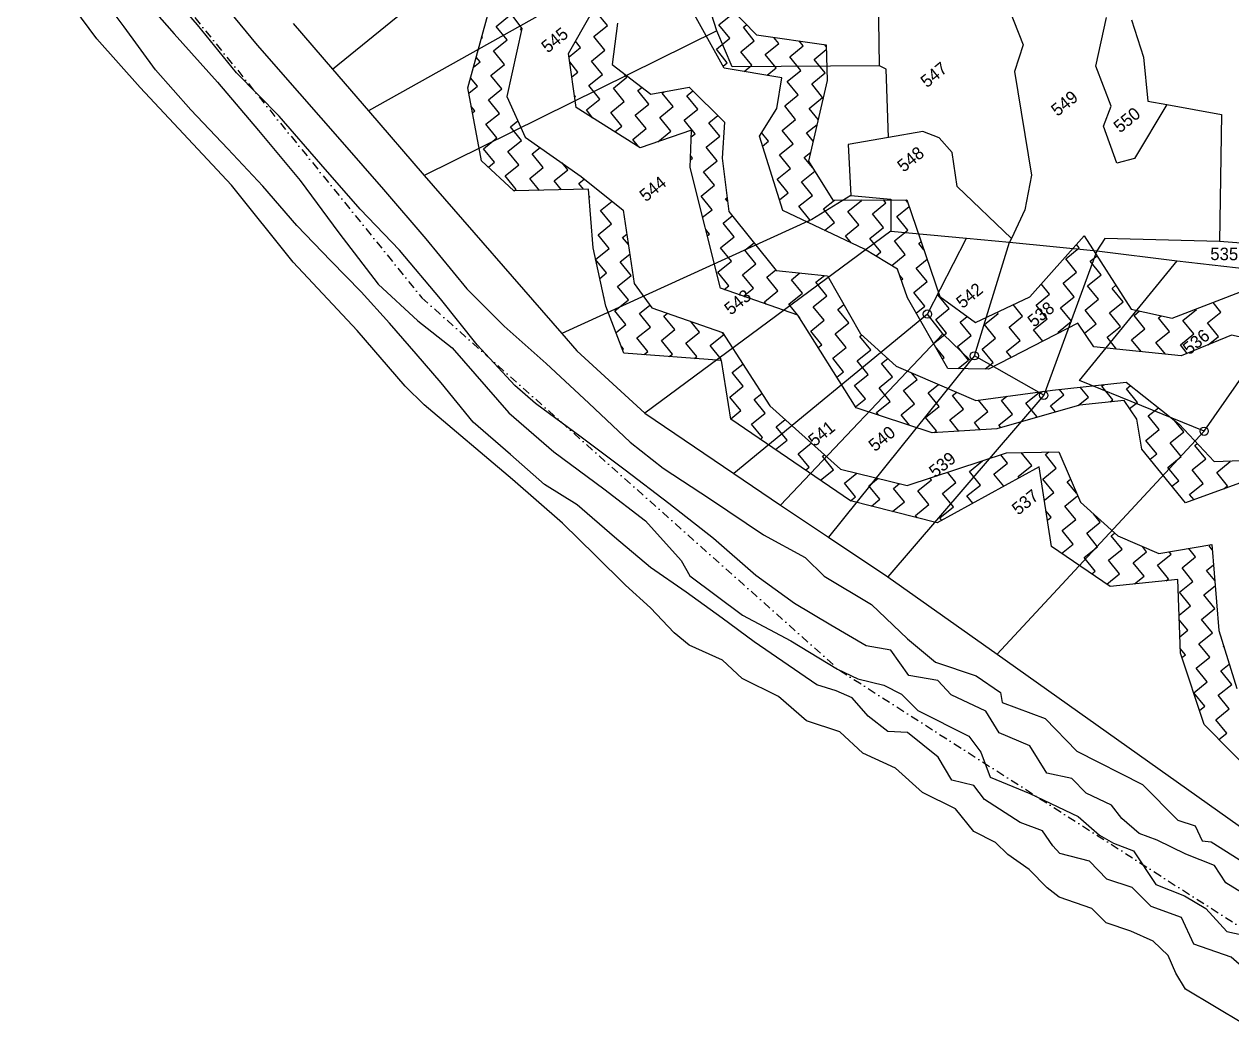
# Model space of a CAD drawing. Header units: metres. Extents: x 309685 to 314009, y 1915455 to 1919798.
# Drawn here: x 310448 to 311167, y 1917830 to 1918425 of the extents above; entities that cross this region are included whole.
import ezdxf

# ---------------------------------------------------------------- set-up
doc = ezdxf.new("R2010")
doc.units = ezdxf.units.M
doc.linetypes.add('DASHDOT', pattern=[1, 0.5, -0.25, 0, -0.25])
for name, color, linetype in [('LINE_WATER', 4, 'Continuous'), ('POLY_HATCH', 12, 'Continuous'), ('POLY_PARCEL', 6, 'Continuous'), ('POLY_WATER', 4, 'Continuous'), ('TEXT_PARCEL', 7, 'Continuous'), ('V_BOUND_STREAM_LINE', 7, 'DASHDOT')]:
    doc.layers.add(name, color=color, linetype=linetype)
doc.styles.add('TEXT_MAP', font='')
doc.styles.get('TEXT_MAP').set_extended_font_data('Kruti Dev 050')

msp = doc.modelspace()

# ---------------------------------------------------------------- linework, layer by layer
for centre in [(310986.22, 1918252.88), (311014.14, 1918228.03), (311055.48, 1918204.55), (311150.95, 1918183.18)]:
    msp.add_circle(centre, 2.47)
at = {"layer": 'LINE_WATER'}
for p, q in [((310508.03, 1918423.79), (310488.53, 1918449.94)), ((310511.48, 1918449.56), (310537.79, 1918419.68)), ((310551.61, 1918425.07), (310527.22, 1918453.42)), ((310563.48, 1918441.73), (310587.24, 1918412.88)), ((310526.66, 1918398.31), (310508.03, 1918423.79)), ((310537.79, 1918419.68), (310563.64, 1918390.8)), ((310574.83, 1918396.46), (310551.61, 1918425.07)), ((310587.24, 1918412.88), (310612.34, 1918384.08)), ((310547.74, 1918374.47), (310526.66, 1918398.31)), ((310563.64, 1918390.8), (310587.99, 1918362.08)), ((310600.25, 1918370.66), (310574.83, 1918396.46)), ((310612.34, 1918384.08), (310637.82, 1918355.24)), ((310569.64, 1918351.29), (310547.74, 1918374.47)), ((310625.18, 1918342.06), (310600.25, 1918370.66)), ((310587.99, 1918362.08), (310612.8, 1918332.36)), ((310637.82, 1918355.24), (310662.41, 1918327.05)), ((310590.49, 1918328.99), (310569.64, 1918351.29)), ((310648.6, 1918315.33), (310625.18, 1918342.06)), ((310610.86, 1918305.59), (310590.49, 1918328.99)), ((310612.8, 1918332.36), (310635.76, 1918301.13)), ((310662.41, 1918327.05), (310687.64, 1918297.67)), ((310671.88, 1918290.88), (310648.6, 1918315.33)), ((310631.08, 1918284.49), (310610.86, 1918305.59)), ((310635.76, 1918301.13), (310659.16, 1918270.61)), ((310687.64, 1918297.67), (310712.08, 1918267.99)), ((310696.4, 1918261.94), (310671.88, 1918290.88)), ((310649.13, 1918266.07), (310631.08, 1918284.49)), ((310659.16, 1918270.61), (310682.92, 1918248.95)), ((310666.01, 1918247.39), (310649.13, 1918266.07)), ((310718.24, 1918234.61), (310696.4, 1918261.94)), ((310712.08, 1918267.99), (310734.26, 1918245.74)), ((310681.8, 1918229.2), (310666.01, 1918247.39)), ((310682.92, 1918248.95), (310703.2, 1918232.86)), ((310734.26, 1918245.74), (310759.28, 1918223.38)), ((310703.2, 1918232.86), (310737.01, 1918194.17)), ((310740.61, 1918210.45), (310718.24, 1918234.61)), ((310696.76, 1918212.04), (310681.8, 1918229.2)), ((310759.28, 1918223.38), (310784.55, 1918199.86)), ((310715.8, 1918188.59), (310696.76, 1918212.04)), ((310752.82, 1918199.63), (310740.61, 1918210.45)), ((310779.98, 1918179.7), (310752.82, 1918199.63)), ((310784.55, 1918199.86), (310809.28, 1918176.58)), ((310737.01, 1918194.17), (310763.82, 1918170.87)), ((310737.92, 1918169.37), (310715.8, 1918188.59)), ((310806.22, 1918160.05), (310779.98, 1918179.7)), ((310809.28, 1918176.58), (310828.97, 1918161.21)), ((310758.29, 1918151.47), (310737.92, 1918169.37)), ((310763.82, 1918170.87), (310793.61, 1918148.96)), ((310828.97, 1918161.21), (310857.03, 1918142.7)), ((310832.26, 1918140.24), (310806.22, 1918160.05)), ((310777.75, 1918139.34), (310758.29, 1918151.47)), ((310793.61, 1918148.96), (310818.4, 1918129.84)), ((310799.87, 1918120.12), (310777.75, 1918139.34)), ((310858.93, 1918119.23), (310832.26, 1918140.24)), ((310857.03, 1918142.7), (310888.61, 1918121.56)), ((310818.4, 1918129.84), (310839.68, 1918106.17)), ((310821.37, 1918102.1), (310799.87, 1918120.12)), ((310883.99, 1918097.24), (310858.93, 1918119.23)), ((310888.61, 1918121.56), (310913.4, 1918107.93)), ((310839.68, 1918106.17), (310844.69, 1918097.04)), ((310913.4, 1918107.93), (310924.83, 1918096.81)), ((310842.63, 1918087.32), (310821.37, 1918102.1)), ((310844.69, 1918097.04), (310876.03, 1918073.65)), ((310907.13, 1918080.57), (310883.99, 1918097.24)), ((310924.83, 1918096.81), (310952.88, 1918080.01)), ((310864.02, 1918071.96), (310842.63, 1918087.32)), ((310928.8, 1918067.83), (310907.13, 1918080.57)), ((310952.88, 1918080.01), (310974.31, 1918059.54)), ((310883.08, 1918057.78), (310864.02, 1918071.96)), ((310876.03, 1918073.65), (310904.82, 1918058.47)), ((310949.76, 1918055.54), (310928.8, 1918067.83)), ((310920.34, 1918032.17), (310883.08, 1918057.78)), ((310904.82, 1918058.47), (310932.67, 1918041.5)), ((310964.33, 1918052.81), (310949.76, 1918055.54)), ((310975.16, 1918037.78), (310964.33, 1918052.81)), ((310974.31, 1918059.54), (310990.95, 1918045.8)), ((310990.95, 1918045.8), (311015.17, 1918037.53)), ((310932.67, 1918041.5), (310944.85, 1918035.8)), ((310931.8, 1918028.63), (310920.34, 1918032.17)), ((310944.85, 1918035.8), (310960.26, 1918032.03)), ((310960.26, 1918032.03), (310970.78, 1918026.69)), ((310992.35, 1918034.77), (310975.16, 1918037.78)), ((311000.27, 1918026.29), (310992.35, 1918034.77)), ((311015.17, 1918037.53), (311029.74, 1918027.6)), ((310941.31, 1918024.52), (310931.8, 1918028.63)), ((310950.86, 1918013.6), (310941.31, 1918024.52)), ((310970.78, 1918026.69), (310980.45, 1918016.89)), ((311020.92, 1918016.5), (311000.27, 1918026.29)), ((311029.74, 1918027.6), (311030.74, 1918021.73)), ((310980.45, 1918016.89), (311010.95, 1918001.72)), ((311030.74, 1918021.73), (311056.33, 1918012.18)), ((310962.69, 1918004.53), (310950.86, 1918013.6)), ((311028.94, 1918003.65), (311020.92, 1918016.5)), ((311056.33, 1918012.18), (311075.22, 1917992.73)), ((310974.26, 1918003.81), (310962.69, 1918004.53)), ((310992.69, 1917989.13), (310974.26, 1918003.81)), ((311047.17, 1917996), (311028.94, 1918003.65)), ((311010.95, 1918001.72), (311018, 1917992.2)), ((311057.3, 1917979.72), (311047.17, 1917996)), ((311000.64, 1917975.53), (310992.69, 1917989.13)), ((311018, 1917992.2), (311023.54, 1917977.34)), ((311075.22, 1917992.73), (311114.31, 1917972.89)), ((311013.84, 1917972.37), (311000.64, 1917975.53)), ((311023.54, 1917977.34), (311047.23, 1917967.61)), ((311072.2, 1917976.57), (311057.3, 1917979.72)), ((311080.66, 1917967.85), (311072.2, 1917976.57)), ((311020.26, 1917964.05), (311013.84, 1917972.37)), ((311047.23, 1917967.61), (311075.89, 1917953.86)), ((311095.72, 1917960.71), (311080.66, 1917967.85)), ((311114.31, 1917972.89), (311135.29, 1917951.71)), ((311041.43, 1917950.22), (311020.26, 1917964.05)), ((311101.97, 1917952.59), (311095.72, 1917960.71)), ((311075.89, 1917953.86), (311088.64, 1917942.8)), ((311112.3, 1917943.67), (311101.97, 1917952.59)), ((311054.65, 1917945.36), (311041.43, 1917950.22)), ((311060.82, 1917936.49), (311054.65, 1917945.36)), ((311135.29, 1917951.71), (311145.62, 1917948.28)), ((311145.62, 1917948.28), (311149.71, 1917939.43)), ((311088.64, 1917942.8), (311096.95, 1917938.06)), ((311096.95, 1917938.06), (311108.87, 1917933.52)), ((311122.97, 1917939.82), (311112.3, 1917943.67)), ((311139.99, 1917931.54), (311122.97, 1917939.82)), ((311149.71, 1917939.43), (311155.04, 1917938.79)), ((311155.04, 1917938.79), (311171.83, 1917928.25)), ((311064.97, 1917931.8), (311060.82, 1917936.49)), ((311082.76, 1917927.22), (311064.97, 1917931.8)), ((311108.87, 1917933.52), (311122.19, 1917913.32)), ((311157.17, 1917924.75), (311139.99, 1917931.54)), ((311093.1, 1917916.6), (311082.76, 1917927.22)), ((311163.93, 1917914.31), (311157.17, 1917924.75)), ((311108.18, 1917911.54), (311093.1, 1917916.6)), ((311119.4, 1917900.26), (311108.18, 1917911.54)), ((311122.19, 1917913.32), (311139.2, 1917906.73)), ((311191.32, 1917897.48), (311163.93, 1917914.31)), ((311139.2, 1917906.73), (311151.93, 1917899.08)), ((311137.37, 1917893.77), (311119.4, 1917900.26)), ((311151.93, 1917899.08), (311164.41, 1917885.4)), ((311144.71, 1917877.97), (311137.37, 1917893.77)), ((311164.41, 1917885.4), (311178.2, 1917882.37)), ((311167.09, 1917870.26), (311144.71, 1917877.97)), ((311178.26, 1917860.31), (311167.09, 1917870.26))]:
    msp.add_line(p, q, dxfattribs=at)
at = {"layer": 'POLY_HATCH'}
for p, q in [((310727.29, 1918446.06), (310744.75, 1918422.78)), ((310865.14, 1918399.29), (310839.28, 1918445.82)), ((310868.54, 1918435.38), (310884.51, 1918419.02)), ((310712.58, 1918387.58), (310724.56, 1918430.93)), ((310772.54, 1918408), (310786.17, 1918432.04)), ((310744.75, 1918422.78), (310735.77, 1918382.36)), ((310801.78, 1918425.94), (310798.43, 1918401.41)), ((310884.51, 1918419.02), (310925.94, 1918413.11)), ((310925.94, 1918413.11), (310926.54, 1918391.81)), ((310777.13, 1918375.72), (310772.54, 1918408)), ((310798.43, 1918401.41), (310821.47, 1918383.78)), ((310899.63, 1918393.52), (310865.14, 1918399.29)), ((310896.63, 1918375.19), (310899.63, 1918393.52)), ((310926.54, 1918391.81), (310915.43, 1918343.78)), ((310720.8, 1918344.17), (310712.58, 1918387.58)), ((310821.47, 1918383.78), (310844.36, 1918387.82)), ((310844.36, 1918387.82), (310865.48, 1918367.18)), ((310735.77, 1918382.36), (310746.77, 1918358.16)), ((310815.2, 1918351.9), (310777.13, 1918375.72)), ((310886.14, 1918358.73), (310896.63, 1918375.19)), ((310845.7, 1918362.25), (310815.2, 1918351.9)), ((310844.98, 1918340.06), (310845.7, 1918362.25)), ((310865.48, 1918367.18), (310864.04, 1918345.67)), ((310746.77, 1918358.16), (310780.12, 1918334.83)), ((310900.18, 1918314.52), (310886.14, 1918358.73)), ((310740.01, 1918326.15), (310720.8, 1918344.17)), ((310864.04, 1918345.67), (310867.96, 1918313.97)), ((310915.43, 1918343.78), (310929.81, 1918320.75)), ((310780.12, 1918334.83), (310805.07, 1918314.75)), ((310862.95, 1918268.23), (310844.98, 1918340.06)), ((310784.47, 1918327.25), (310740.01, 1918326.15)), ((310787.14, 1918292.36), (310784.47, 1918327.25)), ((310929.81, 1918320.75), (310973.95, 1918320.81)), ((310973.95, 1918320.81), (310993.65, 1918263.36)), ((310805.07, 1918314.75), (310811.66, 1918271.13)), ((310867.96, 1918313.97), (310896.17, 1918278.86)), ((310948.76, 1918291.42), (310900.18, 1918314.52)), ((311047.12, 1918263.19), (311079.6, 1918299.51)), ((311079.6, 1918299.51), (311107.56, 1918255.77)), ((310794.75, 1918257.6), (310787.14, 1918292.36)), ((310968.36, 1918279.52), (310948.76, 1918291.42)), ((310896.17, 1918278.86), (310926.81, 1918275.69)), ((310926.81, 1918275.69), (310946.44, 1918241.13)), ((310974.26, 1918262.46), (310968.36, 1918279.52)), ((310811.66, 1918271.13), (310822.07, 1918256.53)), ((310909.01, 1918252.32), (310862.95, 1918268.23)), ((310998.4, 1918220.49), (310974.26, 1918262.46)), ((310993.65, 1918263.36), (311014.77, 1918247.96)), ((311014.77, 1918247.96), (311047.12, 1918263.19)), ((311131.82, 1918250.44), (311177.8, 1918268.13)), ((310805.55, 1918229.7), (310794.75, 1918257.6)), ((310822.07, 1918256.53), (310864.28, 1918241.82)), ((311107.56, 1918255.77), (311131.82, 1918250.44)), ((310943.81, 1918197.03), (310909.01, 1918252.32)), ((311075.78, 1918247.56), (311022.49, 1918220.18)), ((311085.27, 1918233.42), (311075.78, 1918247.56)), ((310864.28, 1918241.82), (310892.36, 1918198.36)), ((310946.44, 1918241.13), (310967.67, 1918221.9)), ((311167.13, 1918240.29), (311137.35, 1918228.02)), ((311196.09, 1918234), (311167.13, 1918240.29)), ((311137.35, 1918228.02), (311085.27, 1918233.42)), ((310863.67, 1918225.23), (310805.55, 1918229.7)), ((310869.16, 1918190.26), (310863.67, 1918225.23)), ((310967.67, 1918221.9), (311015.11, 1918201.5)), ((311022.49, 1918220.18), (310998.4, 1918220.49)), ((311060.66, 1918207.62), (311104.51, 1918212.37)), ((311104.51, 1918212.37), (311135.99, 1918187.43)), ((311015.11, 1918201.5), (311060.66, 1918207.62)), ((310892.36, 1918198.36), (310934.55, 1918160.59)), ((310989.12, 1918182.3), (310943.81, 1918197.03)), ((311076.71, 1918198.67), (311027.54, 1918184.68)), ((311103.24, 1918201.49), (311076.71, 1918198.67)), ((311110.83, 1918190.37), (311103.24, 1918201.49)), ((310869.16, 1918190.26), (310869.16, 1918190.26)), ((310940.38, 1918141.83), (310869.16, 1918190.26)), ((311113.75, 1918172.57), (311110.83, 1918190.37)), ((311027.54, 1918184.68), (310989.12, 1918182.3)), ((311135.99, 1918187.43), (311156.9, 1918165.13)), ((310974.1, 1918150.93), (311033.36, 1918170.24)), ((311033.36, 1918170.24), (311064.46, 1918170.99)), ((311064.46, 1918170.99), (311077.24, 1918141.04)), ((311139.83, 1918140.45), (311113.75, 1918172.57)), ((310934.55, 1918160.59), (310974.1, 1918150.93)), ((311052.74, 1918162.03), (310992.05, 1918128.63)), ((311060.11, 1918114.47), (311052.74, 1918162.03)), ((311156.9, 1918165.13), (311189.55, 1918166.4)), ((311172.07, 1918152.22), (311139.83, 1918140.45)), ((310992.05, 1918128.63), (310940.38, 1918141.83)), ((311077.24, 1918141.04), (311099.53, 1918120.81)), ((311099.53, 1918120.81), (311123.89, 1918110.33)), ((311094.93, 1918090.82), (311060.11, 1918114.47)), ((311123.89, 1918110.33), (311155.47, 1918115.81)), ((311155.47, 1918115.81), (311159.67, 1918064.48)), ((311135.32, 1918094.83), (311094.93, 1918090.82)), ((311136.84, 1918051.14), (311135.32, 1918094.83)), ((311159.67, 1918064.48), (311170.39, 1918029.98)), ((311150.96, 1918008.53), (311136.84, 1918051.14)), ((311184.15, 1917974.95), (311150.96, 1918008.53))]:
    msp.add_line(p, q, dxfattribs=at)
at = {"layer": 'POLY_HATCH', "linetype": 'Continuous'}
for p, q in [((310729.42, 1918424.09), (310737.46, 1918430.62)), ((310795.74, 1918424.56), (310789.21, 1918432.61)), ((310862.06, 1918425.04), (310870.1, 1918431.57)), ((310735.94, 1918416.05), (310729.42, 1918424.09)), ((310743.99, 1918422.58), (310744.55, 1918423.04)), ((310744.55, 1918421.88), (310743.99, 1918422.58)), ((310787.7, 1918418.04), (310795.74, 1918424.56)), ((310868.59, 1918417), (310862.06, 1918425.04)), ((310876.63, 1918423.53), (310878.57, 1918425.1)), ((310883.16, 1918415.49), (310876.63, 1918423.53)), ((310720.72, 1918417.03), (310721.37, 1918417.56)), ((310721.37, 1918417.56), (310721, 1918418.03)), ((310727.9, 1918409.52), (310735.94, 1918416.05)), ((310779.66, 1918411.51), (310776.64, 1918415.23)), ((310794.23, 1918409.99), (310787.7, 1918418.04)), ((310860.55, 1918410.47), (310868.59, 1918417)), ((310875.12, 1918408.96), (310883.16, 1918415.49)), ((310889.69, 1918407.45), (310897.73, 1918413.97)), ((310897.73, 1918413.97), (310894.82, 1918417.55)), ((310904.26, 1918405.93), (310912.3, 1918412.46)), ((310912.3, 1918412.46), (310909.91, 1918415.4)), ((310925.97, 1918412.05), (310925, 1918413.25)), ((310719.86, 1918402.99), (310717.61, 1918405.77)), ((310734.43, 1918401.48), (310727.9, 1918409.52)), ((310772.83, 1918405.96), (310779.66, 1918411.51)), ((310786.18, 1918403.47), (310794.23, 1918409.99)), ((310867.08, 1918402.43), (310860.55, 1918410.47)), ((310881.65, 1918400.92), (310875.12, 1918408.96)), ((310896.22, 1918399.4), (310889.69, 1918407.45)), ((310910.79, 1918397.89), (310904.26, 1918405.93)), ((310918.83, 1918404.42), (310926.02, 1918410.26)), ((310715.97, 1918399.83), (310719.86, 1918402.99)), ((310726.39, 1918394.95), (310734.43, 1918401.48)), ((310778.14, 1918396.94), (310773.25, 1918402.96)), ((310792.71, 1918395.42), (310786.18, 1918403.47)), ((310864.54, 1918400.37), (310867.08, 1918402.43)), ((310877.16, 1918397.28), (310881.65, 1918400.92)), ((310890.79, 1918395), (310896.22, 1918399.4)), ((310902.75, 1918391.36), (310910.79, 1918397.89)), ((310925.36, 1918396.38), (310918.83, 1918404.42)), ((310718.35, 1918388.42), (310714.22, 1918393.51)), ((310732.92, 1918386.91), (310726.39, 1918394.95)), ((310774.53, 1918394), (310778.14, 1918396.94)), ((310784.67, 1918388.9), (310792.71, 1918395.42)), ((310799.24, 1918387.38), (310807.28, 1918393.91)), ((310807.28, 1918393.91), (310805.74, 1918395.81)), ((310909.27, 1918383.32), (310902.75, 1918391.36)), ((310917.32, 1918389.85), (310925.36, 1918396.38)), ((310713.21, 1918384.25), (310718.35, 1918388.42)), ((310724.88, 1918380.38), (310732.92, 1918386.91)), ((310791.2, 1918380.85), (310784.67, 1918388.9)), ((310805.77, 1918379.34), (310799.24, 1918387.38)), ((310813.81, 1918385.87), (310816.2, 1918387.81)), ((310820.34, 1918377.83), (310813.81, 1918385.87)), ((310828.38, 1918384.36), (310829.39, 1918385.18)), ((310834.91, 1918376.32), (310828.38, 1918384.36)), ((310842.95, 1918382.84), (310846.5, 1918385.73)), ((310923.84, 1918381.81), (310917.32, 1918389.85)), ((310716.84, 1918373.85), (310714.68, 1918376.51)), ((310731.41, 1918372.34), (310724.88, 1918380.38)), ((310776.63, 1918382.37), (310776.09, 1918383.04)), ((310776.23, 1918382.04), (310776.63, 1918382.37)), ((310783.16, 1918374.33), (310791.2, 1918380.85)), ((310797.73, 1918372.81), (310805.77, 1918379.34)), ((310812.3, 1918371.3), (310820.34, 1918377.83)), ((310826.87, 1918369.79), (310834.91, 1918376.32)), ((310849.48, 1918374.8), (310842.95, 1918382.84)), ((310901.23, 1918376.79), (310909.27, 1918383.32)), ((310907.76, 1918368.75), (310901.23, 1918376.79)), ((310915.8, 1918375.28), (310923.84, 1918381.81)), ((310715.4, 1918372.68), (310716.84, 1918373.85)), ((310723.36, 1918365.81), (310731.41, 1918372.34)), ((310787.08, 1918369.49), (310783.16, 1918374.33)), ((310804.26, 1918364.77), (310797.73, 1918372.81)), ((310818.83, 1918363.26), (310812.3, 1918371.3)), ((310833.4, 1918361.75), (310826.87, 1918369.79)), ((310841.44, 1918368.27), (310849.48, 1918374.8)), ((310856.01, 1918366.76), (310861.42, 1918371.15)), ((310921.18, 1918368.65), (310915.8, 1918375.28)), ((310729.89, 1918357.77), (310723.36, 1918365.81)), ((310737.93, 1918364.29), (310742.35, 1918367.88)), ((310744.46, 1918356.25), (310737.93, 1918364.29)), ((310800.06, 1918361.37), (310804.26, 1918364.77)), ((310810.79, 1918356.73), (310818.83, 1918363.26)), ((310847.97, 1918360.23), (310841.44, 1918368.27)), ((310862.54, 1918358.72), (310856.01, 1918366.76)), ((310899.72, 1918362.22), (310907.76, 1918368.75)), ((310906.25, 1918354.18), (310899.72, 1918362.22)), ((310914.29, 1918360.71), (310920.51, 1918365.76)), ((310721.85, 1918351.24), (310729.89, 1918357.77)), ((310736.42, 1918349.72), (310744.46, 1918356.25)), ((310814.2, 1918352.52), (310810.79, 1918356.73)), ((310825.63, 1918355.44), (310833.4, 1918361.75)), ((310845.58, 1918358.29), (310847.97, 1918360.23)), ((310854.5, 1918352.19), (310862.54, 1918358.72)), ((310891.68, 1918355.69), (310887.49, 1918360.85)), ((310888.04, 1918352.74), (310891.68, 1918355.69)), ((310918.22, 1918355.86), (310914.29, 1918360.71)), ((310728.38, 1918343.2), (310721.85, 1918351.24)), ((310742.95, 1918341.68), (310736.42, 1918349.72)), ((310750.99, 1918348.21), (310755.62, 1918351.97)), ((310757.52, 1918340.17), (310750.99, 1918348.21)), ((310861.02, 1918344.15), (310854.5, 1918352.19)), ((310898.21, 1918347.65), (310906.25, 1918354.18)), ((310904.73, 1918339.61), (310898.21, 1918347.65)), ((310912.78, 1918346.14), (310916.71, 1918349.33)), ((310724.87, 1918340.35), (310728.38, 1918343.2)), ((310734.91, 1918335.15), (310742.95, 1918341.68)), ((310772.09, 1918338.66), (310768.73, 1918342.8)), ((310845.13, 1918344.59), (310846.45, 1918345.66)), ((310846.45, 1918345.66), (310845.22, 1918347.19)), ((310852.98, 1918337.62), (310861.02, 1918344.15)), ((310917.89, 1918339.85), (310912.78, 1918346.14)), ((310741.44, 1918327.11), (310734.91, 1918335.15)), ((310749.48, 1918333.64), (310757.52, 1918340.17)), ((310755.26, 1918326.52), (310749.48, 1918333.64)), ((310764.05, 1918332.13), (310772.09, 1918338.66)), ((310778.62, 1918330.62), (310781.97, 1918333.34)), ((310859.51, 1918329.58), (310852.98, 1918337.62)), ((310896.69, 1918333.08), (310904.73, 1918339.61)), ((310911.26, 1918331.57), (310919.09, 1918337.92)), ((310740.25, 1918326.15), (310741.44, 1918327.11)), ((310768.34, 1918326.85), (310764.05, 1918332.13)), ((310781.42, 1918327.17), (310778.62, 1918330.62)), ((310851.47, 1918323.05), (310859.51, 1918329.58)), ((310903.22, 1918325.04), (310896.69, 1918333.08)), ((310917.79, 1918323.53), (310911.26, 1918331.57)), ((310785.15, 1918322.57), (310784.79, 1918323.01)), ((310784.84, 1918322.33), (310785.15, 1918322.57)), ((310791.68, 1918314.53), (310798.48, 1918320.05)), ((310858, 1918315.01), (310851.47, 1918323.05)), ((310866.04, 1918321.54), (310866.94, 1918322.27)), ((310867.2, 1918320.1), (310866.04, 1918321.54)), ((310898.15, 1918320.92), (310903.22, 1918325.04)), ((310909.75, 1918317), (310917.79, 1918323.53)), ((310924.32, 1918315.48), (310930.81, 1918320.75)), ((310938.89, 1918313.97), (310946.93, 1918320.5)), ((310946.93, 1918320.5), (310946.71, 1918320.77)), ((310953.46, 1918312.46), (310961.5, 1918318.99)), ((310961.5, 1918318.99), (310960.04, 1918320.79)), ((310974.37, 1918319.57), (310973.37, 1918320.81)), ((310798.2, 1918306.49), (310791.68, 1918314.53)), ((310852.39, 1918310.46), (310858, 1918315.01)), ((310916.28, 1918308.96), (310909.75, 1918317)), ((310930.85, 1918307.44), (310924.32, 1918315.48)), ((310945.42, 1918305.93), (310938.89, 1918313.97)), ((310959.99, 1918304.42), (310953.46, 1918312.46)), ((310968.03, 1918310.95), (310975.3, 1918316.85)), ((310790.16, 1918299.96), (310798.2, 1918306.49)), ((310864.53, 1918306.97), (310870.01, 1918311.42)), ((310871.06, 1918298.93), (310864.53, 1918306.97)), ((310914.65, 1918307.64), (310916.28, 1918308.96)), ((310925.02, 1918302.71), (310930.85, 1918307.44)), ((310937.38, 1918299.4), (310945.42, 1918305.93)), ((310951.95, 1918297.89), (310959.99, 1918304.42)), ((310974.56, 1918302.9), (310968.03, 1918310.95)), ((310796.69, 1918291.92), (310790.16, 1918299.96)), ((310804.73, 1918298.45), (310807.23, 1918300.47)), ((310808.17, 1918294.21), (310804.73, 1918298.45)), ((310856.49, 1918300.44), (310854.19, 1918303.27)), ((310855.16, 1918299.37), (310856.49, 1918300.44)), ((310863.01, 1918292.4), (310871.06, 1918298.93)), ((310940.78, 1918295.21), (310937.38, 1918299.4)), ((310958.48, 1918289.85), (310951.95, 1918297.89)), ((310966.52, 1918296.38), (310974.56, 1918302.9)), ((310788.66, 1918285.4), (310796.69, 1918291.92)), ((310869.54, 1918284.36), (310863.01, 1918292.4)), ((310877.58, 1918290.88), (310882.99, 1918295.27)), ((310884.11, 1918282.84), (310877.58, 1918290.88)), ((310973.05, 1918288.33), (310966.52, 1918296.38)), ((310981.09, 1918294.86), (310982.46, 1918295.98)), ((310984.13, 1918291.12), (310981.09, 1918294.86)), ((311068.51, 1918285.78), (311076.55, 1918292.31)), ((311076.55, 1918292.31), (311074.94, 1918294.3)), ((310795.18, 1918277.35), (310788.67, 1918285.37)), ((310803.22, 1918283.88), (310809.02, 1918288.59)), ((310809.75, 1918275.84), (310803.22, 1918283.88)), ((310861.5, 1918277.83), (310869.54, 1918284.36)), ((310876.07, 1918276.31), (310884.11, 1918282.84)), ((310955.43, 1918287.37), (310958.48, 1918289.85)), ((310965, 1918281.81), (310973.05, 1918288.33)), ((310979.58, 1918280.29), (310986.04, 1918285.54)), ((311075.04, 1918277.74), (311068.51, 1918285.78)), ((311083.08, 1918284.27), (311087.2, 1918287.62)), ((311089.61, 1918276.23), (311083.08, 1918284.27)), ((310791.14, 1918274.07), (310795.18, 1918277.35)), ((310801.71, 1918269.31), (310809.75, 1918275.84)), ((310868.03, 1918269.78), (310861.5, 1918277.83)), ((310882.6, 1918268.27), (310876.07, 1918276.31)), ((310890.64, 1918274.8), (310895.96, 1918279.12)), ((310905.21, 1918273.29), (310910.28, 1918277.4)), ((310919.78, 1918271.77), (310924.85, 1918275.89)), ((310965.41, 1918281.31), (310965, 1918281.81)), ((310971.53, 1918273.76), (310969.47, 1918276.31)), ((310986.1, 1918272.25), (310979.58, 1918280.29)), ((311067, 1918271.21), (311075.04, 1918277.74)), ((311081.57, 1918269.7), (311089.61, 1918276.23)), ((310808.24, 1918261.27), (310801.71, 1918269.31)), ((310865.17, 1918267.46), (310868.03, 1918269.78)), ((310897.17, 1918266.76), (310890.64, 1918274.8)), ((310911.74, 1918265.25), (310905.21, 1918273.29)), ((310926.31, 1918263.73), (310919.78, 1918271.77)), ((310970.61, 1918273.01), (310971.53, 1918273.76)), ((310978.06, 1918265.72), (310986.1, 1918272.25)), ((311058.95, 1918264.69), (311053.96, 1918270.84)), ((311073.52, 1918263.17), (311067, 1918271.21)), ((311088.09, 1918261.66), (311081.57, 1918269.7)), ((311096.14, 1918268.19), (311098.43, 1918270.05)), ((310793.67, 1918262.78), (310793.59, 1918262.87)), ((310793.62, 1918262.74), (310793.67, 1918262.78)), ((310800.19, 1918254.74), (310808.24, 1918261.27)), ((310876.7, 1918263.48), (310882.6, 1918268.27)), ((310889.13, 1918260.23), (310897.17, 1918266.76)), ((310903.7, 1918258.72), (310911.74, 1918265.25)), ((310918.27, 1918257.2), (310926.31, 1918263.73)), ((310984.59, 1918257.68), (310978.06, 1918265.72)), ((310992.63, 1918264.21), (310993.2, 1918264.67)), ((310999.16, 1918256.17), (310992.63, 1918264.21)), ((311050.91, 1918258.16), (311058.95, 1918264.69)), ((311065.48, 1918256.64), (311073.52, 1918263.17)), ((311080.05, 1918255.13), (311088.09, 1918261.66)), ((311102.67, 1918260.15), (311096.14, 1918268.19)), ((310806.72, 1918246.7), (310800.19, 1918254.74)), ((310814.76, 1918253.23), (310820.88, 1918258.19)), ((310890.3, 1918258.78), (310889.13, 1918260.23)), ((310908.84, 1918252.38), (310903.7, 1918258.72)), ((310924.8, 1918249.16), (310918.27, 1918257.2)), ((310932.84, 1918255.69), (310936.49, 1918258.65)), ((310939.37, 1918247.65), (310932.84, 1918255.69)), ((310979.42, 1918253.48), (310984.59, 1918257.68)), ((310991.12, 1918249.64), (310999.16, 1918256.17)), ((311042.87, 1918251.63), (311037.26, 1918258.54)), ((311057.44, 1918250.12), (311050.91, 1918258.16)), ((311072.01, 1918248.6), (311065.48, 1918256.64)), ((311086.58, 1918247.09), (311080.05, 1918255.13)), ((311094.62, 1918253.62), (311102.67, 1918260.15)), ((311109.19, 1918252.1), (311112.4, 1918254.71)), ((311138.33, 1918249.08), (311146.38, 1918255.61)), ((311146.38, 1918255.61), (311146.11, 1918255.94)), ((311152.9, 1918247.57), (311160.95, 1918254.09)), ((311160.95, 1918254.09), (311156.27, 1918259.85)), ((310821.29, 1918245.18), (310814.76, 1918253.23)), ((310829.33, 1918251.71), (310831.3, 1918253.31)), ((310835.86, 1918243.67), (310829.33, 1918251.71)), ((310850.43, 1918242.16), (310845.35, 1918248.42)), ((310910.23, 1918250.68), (310909.43, 1918251.65)), ((310910.11, 1918250.58), (310910.23, 1918250.68)), ((310916.76, 1918242.63), (310924.8, 1918249.16)), ((310931.33, 1918241.12), (310939.37, 1918247.65)), ((310997.65, 1918241.6), (310991.12, 1918249.64)), ((311005.69, 1918248.13), (311009.88, 1918251.53)), ((311012.22, 1918240.08), (311005.69, 1918248.13)), ((311020.26, 1918246.61), (311028.3, 1918253.14)), ((311028.3, 1918253.14), (311027.6, 1918254)), ((311034.83, 1918245.1), (311042.87, 1918251.63)), ((311049.4, 1918243.59), (311057.44, 1918250.12)), ((311063.97, 1918242.07), (311072.01, 1918248.6)), ((311079.8, 1918241.58), (311086.58, 1918247.09)), ((311101.15, 1918245.58), (311094.62, 1918253.62)), ((311115.72, 1918244.06), (311109.19, 1918252.1)), ((311123.76, 1918250.59), (311125.33, 1918251.87)), ((311130.29, 1918242.55), (311123.76, 1918250.59)), ((311144.86, 1918241.04), (311138.33, 1918249.08)), ((311159.43, 1918239.52), (311152.9, 1918247.57)), ((310800.82, 1918241.91), (310806.72, 1918246.7)), ((310813.25, 1918238.66), (310821.29, 1918245.18)), ((310827.82, 1918237.14), (310835.86, 1918243.67)), ((310842.39, 1918235.63), (310850.43, 1918242.16)), ((310856.96, 1918234.12), (310865, 1918240.64)), ((310865, 1918240.64), (310863.96, 1918241.93)), ((310923.28, 1918234.59), (310916.76, 1918242.63)), ((310937.85, 1918233.08), (310931.33, 1918241.12)), ((310945.9, 1918239.61), (310947.07, 1918240.56)), ((310989.88, 1918235.29), (310997.65, 1918241.6)), ((311004.18, 1918233.56), (311012.22, 1918240.08)), ((311026.79, 1918238.57), (311020.26, 1918246.61)), ((311041.36, 1918237.06), (311034.83, 1918245.1)), ((311054.89, 1918236.83), (311049.4, 1918243.59)), ((311064.3, 1918241.66), (311063.97, 1918242.07)), ((311093.11, 1918239.05), (311101.15, 1918245.58)), ((311107.68, 1918237.53), (311115.72, 1918244.06)), ((311122.25, 1918236.02), (311130.29, 1918242.55)), ((311136.82, 1918234.51), (311144.86, 1918241.04)), ((310805.21, 1918232.13), (310804.07, 1918233.54)), ((310819.78, 1918230.61), (310813.25, 1918238.66)), ((310834.35, 1918229.1), (310827.82, 1918237.14)), ((310848.92, 1918227.59), (310842.39, 1918235.63)), ((310863.49, 1918226.07), (310856.96, 1918234.12)), ((310921.22, 1918232.92), (310923.28, 1918234.59)), ((310929.81, 1918226.55), (310937.85, 1918233.08)), ((310952.42, 1918231.57), (310945.9, 1918239.61)), ((310996.13, 1918227.03), (310991, 1918233.36)), ((311010.7, 1918225.51), (311004.18, 1918233.56)), ((311018.75, 1918232.04), (311026.79, 1918238.57)), ((311033.32, 1918230.53), (311041.36, 1918237.06)), ((311098.82, 1918232.01), (311093.11, 1918239.05)), ((311113.39, 1918230.51), (311107.68, 1918237.53)), ((311127.95, 1918229), (311122.25, 1918236.02)), ((311140.9, 1918229.49), (311136.82, 1918234.51)), ((311153.42, 1918234.64), (311159.43, 1918239.52)), ((310804.75, 1918231.76), (310805.21, 1918232.13)), ((310817.52, 1918228.78), (310819.78, 1918230.61)), ((310832.53, 1918227.63), (310834.35, 1918229.1)), ((310847.54, 1918226.47), (310848.92, 1918227.59)), ((310862.56, 1918225.32), (310863.49, 1918226.07)), ((310936.34, 1918218.51), (310929.81, 1918226.55)), ((310944.38, 1918225.04), (310952.42, 1918231.57)), ((310958.95, 1918223.52), (310962.6, 1918226.49)), ((310995.11, 1918226.2), (310996.13, 1918227.03)), ((311004.42, 1918220.41), (311010.7, 1918225.51)), ((311025.28, 1918224), (311018.75, 1918232.04)), ((311036.06, 1918227.15), (311033.32, 1918230.53)), ((310870.02, 1918218.03), (310876.33, 1918223.16)), ((310932.34, 1918215.26), (310936.34, 1918218.51)), ((310950.91, 1918217), (310944.38, 1918225.04)), ((310965.48, 1918215.48), (310958.95, 1918223.52)), ((311020.6, 1918220.21), (311025.28, 1918224)), ((310876.55, 1918209.99), (310870.02, 1918218.03)), ((310942.87, 1918210.47), (310950.91, 1918217)), ((310957.44, 1918208.95), (310965.48, 1918215.48)), ((310972.01, 1918207.44), (310980.05, 1918213.97)), ((310980.05, 1918213.97), (310976.8, 1918217.97)), ((310986.58, 1918205.93), (310992.89, 1918211.05)), ((311090.08, 1918209.91), (311091.37, 1918210.95)), ((310868.51, 1918203.46), (310876.55, 1918209.99)), ((310883.08, 1918201.95), (310887.64, 1918205.66)), ((310949.4, 1918202.43), (310942.87, 1918210.47)), ((310963.97, 1918200.91), (310957.44, 1918208.95)), ((310978.54, 1918199.4), (310972.01, 1918207.44)), ((310993.11, 1918197.89), (310986.58, 1918205.93)), ((311001.15, 1918204.42), (311003.64, 1918206.43)), ((311007.68, 1918196.37), (311001.15, 1918204.42)), ((311030.29, 1918201.39), (311033.47, 1918203.97)), ((311044.86, 1918199.88), (311052.9, 1918206.4)), ((311052.9, 1918206.4), (311052.77, 1918206.56)), ((311059.43, 1918198.36), (311067.47, 1918204.89)), ((311067.47, 1918204.89), (311064.88, 1918208.08)), ((311082.04, 1918203.38), (311077.15, 1918209.41)), ((311096.61, 1918201.87), (311090.08, 1918209.91)), ((311104.65, 1918208.39), (311107.06, 1918210.35)), ((311111.18, 1918200.35), (311104.65, 1918208.39)), ((310875.03, 1918195.42), (310868.51, 1918203.46)), ((310889.6, 1918193.91), (310883.08, 1918201.95)), ((310943.45, 1918197.6), (310949.4, 1918202.43)), ((310955.93, 1918194.38), (310963.97, 1918200.91)), ((310970.5, 1918192.87), (310978.54, 1918199.4)), ((310985.07, 1918191.36), (310993.11, 1918197.89)), ((311022.25, 1918194.86), (311016.69, 1918201.71)), ((311036.82, 1918193.35), (311030.29, 1918201.39)), ((311051.39, 1918191.83), (311044.86, 1918199.88)), ((311062.47, 1918194.62), (311059.43, 1918198.36)), ((311076, 1918198.47), (311082.04, 1918203.38)), ((311095.08, 1918200.62), (311096.61, 1918201.87)), ((311106.57, 1918196.61), (311111.18, 1918200.35)), ((311117.71, 1918192.31), (311123.7, 1918197.17)), ((310869.11, 1918190.61), (310875.03, 1918195.42)), ((310881.56, 1918187.38), (310889.6, 1918193.91)), ((310896.13, 1918185.87), (310901.47, 1918190.2)), ((310957.35, 1918192.63), (310955.93, 1918194.38)), ((310975.48, 1918186.73), (310970.5, 1918192.87)), ((310991.6, 1918183.32), (310985.07, 1918191.36)), ((310999.64, 1918189.85), (311007.68, 1918196.37)), ((311004.97, 1918183.28), (310999.64, 1918189.85)), ((311014.21, 1918188.33), (311022.25, 1918194.86)), ((311028.78, 1918186.82), (311036.82, 1918193.35)), ((311050.69, 1918191.27), (311051.39, 1918191.83)), ((311124.24, 1918184.27), (311117.71, 1918192.31)), ((311138.81, 1918182.76), (311133.26, 1918189.6)), ((310888.09, 1918179.34), (310881.56, 1918187.38)), ((310902.66, 1918177.82), (310896.13, 1918185.87)), ((310990.44, 1918182.38), (310991.6, 1918183.32)), ((311017.67, 1918184.07), (311014.21, 1918188.33)), ((311029.96, 1918185.37), (311028.78, 1918186.82)), ((311116.2, 1918177.74), (311124.24, 1918184.27)), ((311130.77, 1918176.23), (311138.81, 1918182.76)), ((310886.78, 1918178.28), (310888.09, 1918179.34)), ((310895.73, 1918172.19), (310902.66, 1918177.82)), ((310909.19, 1918169.78), (310917.1, 1918176.21)), ((311122.73, 1918169.7), (311116.2, 1918177.74)), ((311137.3, 1918168.19), (311130.77, 1918176.23)), ((311145.34, 1918174.71), (311146.8, 1918175.9)), ((310915.72, 1918161.74), (310909.19, 1918169.78)), ((310923.76, 1918168.27), (310924.92, 1918169.21)), ((310930.29, 1918160.23), (310923.76, 1918168.27)), ((311033.79, 1918164.21), (311029.83, 1918169.09)), ((311048.36, 1918162.69), (311042.07, 1918170.45)), ((311056.4, 1918169.22), (311058.4, 1918170.84)), ((311062.93, 1918161.18), (311056.4, 1918169.22)), ((311118.72, 1918166.45), (311122.73, 1918169.7)), ((311129.26, 1918161.66), (311137.3, 1918168.19)), ((311151.87, 1918166.67), (311145.34, 1918174.71)), ((310913.61, 1918160.03), (310915.72, 1918161.74)), ((311011.18, 1918159.19), (311019.03, 1918165.57)), ((311025.75, 1918157.68), (311033.79, 1918164.21)), ((311040.32, 1918156.17), (311048.36, 1918162.69)), ((311054.89, 1918154.65), (311062.93, 1918161.18)), ((311135.78, 1918153.62), (311129.26, 1918161.66)), ((311143.83, 1918160.14), (311151.87, 1918166.67)), ((311158.4, 1918158.63), (311166.44, 1918165.16)), ((311166.44, 1918165.16), (311166.17, 1918165.49)), ((310922.56, 1918153.95), (310930.29, 1918160.23)), ((310936.82, 1918152.19), (310944.25, 1918158.22)), ((310951.39, 1918150.67), (310956.88, 1918155.13)), ((310980.53, 1918147.65), (310988.57, 1918154.18)), ((310988.57, 1918154.18), (310987.63, 1918155.34)), ((311003.14, 1918152.66), (310998.18, 1918158.77)), ((311017.71, 1918151.15), (311011.18, 1918159.19)), ((311031.65, 1918150.42), (311025.75, 1918157.68)), ((311040.87, 1918155.49), (311040.32, 1918156.17)), ((311061.42, 1918146.61), (311054.89, 1918154.65)), ((311069.46, 1918153.14), (311071.4, 1918154.72)), ((311131.78, 1918150.37), (311135.78, 1918153.62)), ((311150.35, 1918152.1), (311143.83, 1918160.14)), ((311164.92, 1918150.59), (311158.4, 1918158.63)), ((310943.35, 1918144.15), (310936.82, 1918152.19)), ((310957.92, 1918142.63), (310951.39, 1918150.67)), ((310965.96, 1918149.16), (310969.51, 1918152.05)), ((310972.49, 1918141.12), (310965.96, 1918149.16)), ((310987.06, 1918139.61), (310980.53, 1918147.65)), ((310995.1, 1918146.13), (311003.14, 1918152.66)), ((311009.67, 1918144.62), (311017.71, 1918151.15)), ((311055.83, 1918142.07), (311061.42, 1918146.61)), ((311074.98, 1918146.35), (311069.46, 1918153.14)), ((311142.31, 1918145.57), (311150.35, 1918152.1)), ((311162.73, 1918148.81), (311164.92, 1918150.59)), ((310940.47, 1918141.81), (310943.35, 1918144.15)), ((310952.97, 1918138.61), (310957.92, 1918142.63)), ((310965.46, 1918135.42), (310972.49, 1918141.12)), ((310979.01, 1918133.08), (310987.06, 1918139.61)), ((311001.63, 1918138.09), (310995.1, 1918146.13)), ((311013.2, 1918140.27), (311009.67, 1918144.62)), ((311067.95, 1918138.57), (311075.63, 1918144.81)), ((311144.96, 1918142.32), (311142.31, 1918145.57)), ((310980.16, 1918131.66), (310979.01, 1918133.08)), ((310993.59, 1918131.56), (311001.63, 1918138.09)), ((311059.91, 1918132.04), (311056.79, 1918135.88)), ((311057.67, 1918130.22), (311059.91, 1918132.04)), ((311074.48, 1918130.53), (311067.95, 1918138.57)), ((311089.05, 1918129.02), (311085.01, 1918133.99)), ((310994.76, 1918130.12), (310993.59, 1918131.56)), ((311066.44, 1918124), (311074.48, 1918130.53)), ((311081.01, 1918122.49), (311089.05, 1918129.02)), ((311072.96, 1918115.96), (311066.44, 1918124)), ((311087.53, 1918114.44), (311081.01, 1918122.49)), ((311095.58, 1918120.97), (311097.57, 1918122.59)), ((311102.1, 1918112.93), (311095.58, 1918120.97)), ((311066.11, 1918110.39), (311072.96, 1918115.96)), ((311079.49, 1918107.92), (311087.53, 1918114.44)), ((311094.06, 1918106.4), (311102.1, 1918112.93)), ((311108.63, 1918104.89), (311116.68, 1918111.42)), ((311116.68, 1918111.42), (311114.16, 1918114.52)), ((311131.25, 1918109.91), (311130.03, 1918111.4)), ((311145.82, 1918108.39), (311141.73, 1918113.43)), ((311153.86, 1918114.92), (311154.81, 1918115.69)), ((311155.74, 1918112.61), (311153.86, 1918114.92)), ((311086.02, 1918099.87), (311079.49, 1918107.92)), ((311100.59, 1918098.36), (311094.06, 1918106.4)), ((311115.16, 1918096.85), (311108.63, 1918104.89)), ((311123.2, 1918103.38), (311131.25, 1918109.91)), ((311129.73, 1918095.34), (311123.2, 1918103.38)), ((311137.77, 1918101.86), (311145.82, 1918108.39)), ((311152.34, 1918100.35), (311156.46, 1918103.7)), ((311084.01, 1918098.24), (311086.02, 1918099.87)), ((311092.96, 1918092.16), (311100.59, 1918098.36)), ((311109.52, 1918092.27), (311115.16, 1918096.85)), ((311144.3, 1918093.82), (311137.77, 1918101.86)), ((311157.23, 1918094.33), (311152.34, 1918100.35)), ((311128.25, 1918094.13), (311129.73, 1918095.34)), ((311136.26, 1918087.29), (311144.3, 1918093.82)), ((311150.83, 1918085.78), (311157.49, 1918091.19)), ((311142.79, 1918079.25), (311136.26, 1918087.29)), ((311157.36, 1918077.74), (311150.83, 1918085.78)), ((311136.05, 1918073.78), (311142.79, 1918079.25)), ((311149.32, 1918071.21), (311157.36, 1918077.74)), ((311141.28, 1918064.68), (311136.15, 1918071)), ((311155.85, 1918063.17), (311149.32, 1918071.21)), ((311136.5, 1918060.81), (311141.28, 1918064.68)), ((311147.8, 1918056.64), (311155.85, 1918063.17)), ((311139.76, 1918050.11), (311136.75, 1918053.83)), ((311154.33, 1918048.6), (311147.8, 1918056.64)), ((311162.38, 1918055.13), (311162.54, 1918055.26)), ((311162.71, 1918054.72), (311162.38, 1918055.13)), ((311137.73, 1918048.46), (311139.76, 1918050.11)), ((311146.29, 1918042.07), (311154.33, 1918048.6)), ((311152.82, 1918034.03), (311146.29, 1918042.07)), ((311160.86, 1918040.56), (311165.85, 1918044.61)), ((311167.39, 1918032.52), (311160.86, 1918040.56)), ((311144.78, 1918027.5), (311152.82, 1918034.03)), ((311159.35, 1918025.99), (311167.39, 1918032.52)), ((311151.31, 1918019.46), (311144.78, 1918027.5)), ((311165.88, 1918017.95), (311159.35, 1918025.99)), ((311148.18, 1918016.92), (311151.31, 1918019.46)), ((311157.84, 1918011.42), (311165.88, 1918017.95)), ((311164.36, 1918003.38), (311157.84, 1918011.42)), ((311159.76, 1917999.63), (311164.36, 1918003.38))]:
    msp.add_line(p, q, dxfattribs=at)
at = {"layer": 'POLY_PARCEL'}
for p, q in [((310631.95, 1918398.71), (310745.46, 1918490.82)), ((310842.32, 1918479.69), (310653.5, 1918373.75)), ((310860.82, 1918421.49), (310842.32, 1918479.69)), ((311022.68, 1918465.2), (311043.28, 1918413.12)), ((310957.72, 1918400.65), (310956.89, 1918446.89)), ((311086.39, 1918400.38), (311092.81, 1918429.39)), ((311107.72, 1918427.92), (311114.82, 1918405.72)), ((310860.82, 1918421.49), (310686.6, 1918335.41)), ((310869.91, 1918400.07), (310860.82, 1918421.49)), ((311043.28, 1918413.12), (311038.03, 1918397.26)), ((311114.82, 1918405.72), (311117.41, 1918379.63)), ((310957.72, 1918400.65), (310869.91, 1918400.07)), ((310961.6, 1918398.56), (310957.72, 1918400.65)), ((310962.99, 1918358.03), (310961.6, 1918398.56)), ((311095.5, 1918376.57), (311086.39, 1918400.38)), ((311038.03, 1918397.26), (311048.18, 1918335.53)), ((311090.98, 1918364.67), (311095.5, 1918376.57)), ((311128.7, 1918377.59), (311109.55, 1918345.52)), ((311117.41, 1918379.63), (311128.7, 1918377.59)), ((311128.7, 1918377.59), (311161.25, 1918371.71)), ((311161.25, 1918371.71), (311160.08, 1918296.05)), ((311099.01, 1918342.76), (311090.98, 1918364.67)), ((310962.99, 1918358.03), (310939.03, 1918353.78)), ((310983.41, 1918361.5), (310962.99, 1918358.03)), ((310993.21, 1918357.73), (310983.41, 1918361.5)), ((311000.95, 1918349.05), (310993.21, 1918357.73)), ((310939.03, 1918353.78), (310940.66, 1918323.43)), ((311003.96, 1918328.75), (311000.95, 1918349.05)), ((311109.55, 1918345.52), (311099.01, 1918342.76)), ((311048.18, 1918335.53), (311044.17, 1918314.99)), ((311036.18, 1918297.92), (311003.96, 1918328.75)), ((310940.66, 1918323.43), (310917.49, 1918309.22)), ((310940.66, 1918323.43), (310964.33, 1918321.18)), ((310964.33, 1918321.18), (310964.34, 1918302.27)), ((311044.17, 1918314.99), (311036.18, 1918297.92)), ((310917.49, 1918309.22), (310768.66, 1918241.24)), ((310964.34, 1918302.27), (310817.97, 1918193.97)), ((310964.34, 1918302.27), (311009.54, 1918297.99)), ((310986.22, 1918252.88), (311009.54, 1918297.99)), ((311009.54, 1918297.99), (311035.14, 1918295.7)), ((311036.18, 1918297.92), (311035.14, 1918295.7)), ((311091.8, 1918297.82), (311087.13, 1918290.42)), ((311160.08, 1918296.05), (311091.8, 1918297.82)), ((311014.14, 1918228.03), (311035.14, 1918295.7)), ((311035.14, 1918295.7), (311087.13, 1918290.42)), ((311087.13, 1918290.42), (311055.48, 1918204.55)), ((311087.13, 1918290.42), (311134.9, 1918284.54)), ((311199.46, 1918293.08), (311160.08, 1918296.05)), ((311076.64, 1918213.27), (311134.9, 1918284.54)), ((311134.9, 1918284.54), (311215.25, 1918275.45)), ((311150.95, 1918183.18), (311215.25, 1918275.45)), ((310986.22, 1918252.88), (310870.95, 1918157.97)), ((310995.42, 1918241.04), (310986.22, 1918252.88)), ((310995.42, 1918241.04), (310898.72, 1918139.09)), ((311011.92, 1918225.27), (310995.42, 1918241.04)), ((311011.92, 1918225.27), (310927.27, 1918120.12)), ((311014.14, 1918228.03), (311011.92, 1918225.27)), ((311055.48, 1918204.55), (311014.14, 1918228.03)), ((311150.95, 1918183.18), (311076.64, 1918213.27)), ((311055.48, 1918204.55), (310962.72, 1918096.56)), ((311027.72, 1918050.58), (311150.95, 1918183.18))]:
    msp.add_line(p, q, dxfattribs=at)
at = {"layer": 'POLY_WATER'}
for p, q in [((310491.73, 1918416.66), (310452.78, 1918469.51)), ((310608.63, 1918425.72), (310631.95, 1918398.71)), ((310517.54, 1918387.71), (310491.73, 1918416.66)), ((310631.95, 1918398.71), (310653.5, 1918373.75)), ((310571.96, 1918329.62), (310517.54, 1918387.71)), ((310653.5, 1918373.75), (310686.6, 1918335.41)), ((310686.6, 1918335.41), (310768.66, 1918241.24)), ((310608.55, 1918283.74), (310571.96, 1918329.62)), ((310646.78, 1918243.14), (310608.55, 1918283.74)), ((310675.33, 1918210.01), (310646.78, 1918243.14)), ((310768.66, 1918241.24), (310777.51, 1918231.08)), ((310777.51, 1918231.08), (310817.97, 1918193.97)), ((310686.64, 1918198.93), (310675.33, 1918210.01)), ((310739.2, 1918154.49), (310686.64, 1918198.93)), ((310817.97, 1918193.97), (310870.95, 1918157.97)), ((310768.87, 1918128.51), (310739.2, 1918154.49)), ((310870.95, 1918157.97), (310898.72, 1918139.09)), ((310898.72, 1918139.09), (310927.27, 1918120.12)), ((310788.58, 1918109.11), (310768.87, 1918128.51)), ((310927.27, 1918120.12), (310962.72, 1918096.56)), ((310806.48, 1918091.53), (310788.58, 1918109.11)), ((310962.72, 1918096.56), (311027.72, 1918050.58)), ((310821.36, 1918078.08), (310806.48, 1918091.53)), ((310835.36, 1918063.26), (310821.36, 1918078.08)), ((310844.32, 1918055.88), (310835.36, 1918063.26)), ((310864.2, 1918046.83), (310844.32, 1918055.88)), ((310875.91, 1918036.07), (310864.2, 1918046.83)), ((311027.72, 1918050.58), (311191.26, 1917934.47)), ((310897.6, 1918025.2), (310875.91, 1918036.07)), ((310914.2, 1918010.84), (310897.6, 1918025.2)), ((310933.99, 1918004.34), (310914.2, 1918010.84)), ((310947.66, 1917991.57), (310933.99, 1918004.34)), ((310967.18, 1917982.55), (310947.66, 1917991.57)), ((310983.22, 1917968.07), (310967.18, 1917982.55)), ((311002.87, 1917958.5), (310983.22, 1917968.07)), ((311013.91, 1917944.9), (311002.87, 1917958.5)), ((311026.78, 1917938.39), (311013.91, 1917944.9)), ((311034.14, 1917931.35), (311026.78, 1917938.39)), ((311046.75, 1917922.32), (311034.14, 1917931.35)), ((311057.53, 1917911.48), (311046.75, 1917922.32)), ((311064.68, 1917905.92), (311057.53, 1917911.48)), ((311084.07, 1917899.1), (311064.68, 1917905.92)), ((311092.56, 1917890.67), (311084.07, 1917899.1)), ((311107.22, 1917885.62), (311092.56, 1917890.67)), ((311120.69, 1917879.59), (311107.22, 1917885.62)), ((311129.54, 1917871.13), (311120.69, 1917879.59)), ((311134.16, 1917860.55), (311129.54, 1917871.13)), ((311139.82, 1917851.15), (311134.16, 1917860.55)), ((311174.4, 1917830.48), (311139.82, 1917851.15))]:
    msp.add_line(p, q, dxfattribs=at)
at = {"layer": 'V_BOUND_STREAM_LINE', "ltscale": 10}
for p, q in [((310448.47, 1918554.93), (310685.14, 1918262.63)), ((310685.14, 1918262.63), (310933.95, 1918040.9)), ((310933.95, 1918040.9), (311219.14, 1917858.22))]:
    msp.add_line(p, q, dxfattribs=at)

# ---------------------------------------------------------------- texts
at = {"layer": 'TEXT_PARCEL', "style": 'TEXT_MAP'}
for s, rotation, p in [('545', 39.07139, (310760.17, 1918407.86)), ('547', 39.07139, (310985.93, 1918387.19)), ('549', 39.07139, (311063.64, 1918370.17)), ('550', 39.07139, (311100.83, 1918360.3)), ('548', 39.07139, (310972.06, 1918336.94)), ('544', 39.07139, (310818.6, 1918319.32)), ('535', 359.46587, (311154.55, 1918285.03)), ('542', 39.07139, (311007.12, 1918255.8)), ('543', 39.07139, (310869.11, 1918251.86)), ('538', 39.07139, (311049.63, 1918244.64)), ('536', 39.07139, (311142.08, 1918228.24)), ('541', 39.07139, (310919.05, 1918173.67)), ('540', 39.07139, (310954.96, 1918170.62)), ('539', 39.07139, (310990.94, 1918155.17)), ('537', 39.07139, (311040.29, 1918132.85))]:
    msp.add_text(s, height=7.458, rotation=rotation, dxfattribs=at).set_placement(p)

doc.saveas('drawing.dxf')
